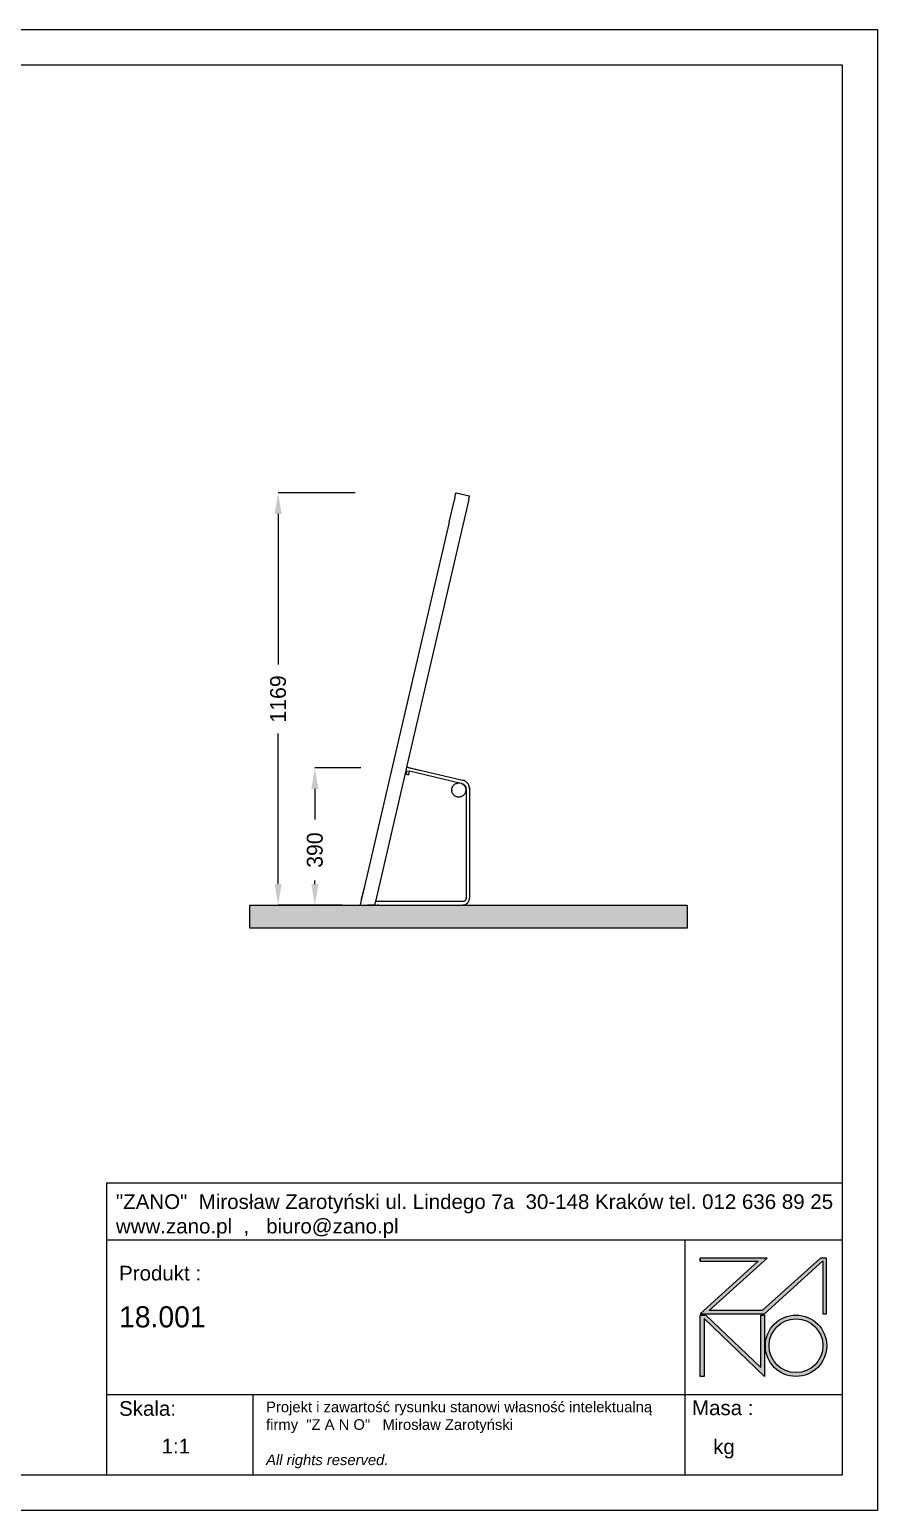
# Model space of a CAD drawing. Header units: millimetres. Extents: x 462 to 6402, y 441 to 4641.
# Drawn here: x 3998 to 6402, y 441 to 4641 of the extents above; entities that cross this region are included whole.
import ezdxf

# ---------------------------------------------------------------- set-up
doc = ezdxf.new("R2010")
doc.units = ezdxf.units.MM
doc.header["$PDSIZE"] = -1
doc.layers.add('tabelka', color=7, linetype='Continuous')
doc.layers.add('WYMIAR', color=7, linetype='Continuous')
doc.layers.add('wymiary', color=255, linetype='Continuous', lineweight=40)
doc.dimstyles.get("Standard").update_dxf_attribs({"dimtxt": 0.18, "dimasz": 0.18, "dimexe": 0.18, "dimexo": 0.0625, "dimgap": 0.09, "dimtad": 0, "dimtih": 1, "dimtoh": 1, "dimdec": 4, "dimzin": 0, "dimdsep": 46, "dimtxsty": 'Standard', "dimcen": 0.09, "dimadec": 0, "dimazin": 0, "dimtfac": 1, "dimtdec": 4, "dimtofl": 0, "dimtmove": 0, "dimatfit": 3, "dimfxl": 1, "dimtolj": 1, "dimtzin": 0, "dimarcsym": 0})

# ---------------------------------------------------------------- blocks, each defined once
blk = doc.blocks.new('zano')
at = {"layer": 'Defpoints', "lineweight": 5}
for points in [[(6270.2, 3716.2), (6270.2, 3707.4), (6434.8, 3707.4), (6270.2, 3558.4), (6452.4, 3558.4), (6617.9, 3708.2), (6617.9, 3558.4), (6628.6, 3558.4), (6628.6, 3716.2), (6610.7, 3716.2), (6446.1, 3567.2), (6295.4, 3567.2), (6459.9, 3716.2), (6270.2, 3716.2), (6270.2, 3707.4)], [(6270.2, 3554.4), (6286.2, 3554.4), (6441.7, 3405.6), (6441.7, 3554.4), (6452.4, 3554.4), (6452.4, 3380.5), (6281, 3544.6), (6281, 3380.5), (6270.2, 3380.5)]]:
    blk.add_hatch(color=251, dxfattribs=at).paths.add_polyline_path(points)
h = blk.add_hatch(color=251, dxfattribs=at)
h.paths.add_polyline_path([(6454.7, 3467.4, 1), (6628.6, 3467.4, 1)])
h.paths.add_polyline_path([(6617.9, 3467.4, -1), (6465.4, 3467.4, -1)], flags=16)
at = {"layer": 'Defpoints', "color": 251, "lineweight": 5}
blk.add_lwpolyline([(6434.8, 3707.4), (6270.2, 3558.4), (6452.4, 3558.4), (6617.9, 3708.2), (6617.9, 3558.4), (6628.6, 3558.4), (6628.6, 3716.2), (6610.7, 3716.2), (6446.1, 3567.2), (6295.4, 3567.2), (6459.9, 3716.2), (6270.2, 3716.2), (6270.2, 3707.4), (6432.1, 3707.4)], dxfattribs=at)
for points in [[(6270.2, 3716.2), (6270.2, 3707.4), (6434.8, 3707.4), (6270.2, 3558.4), (6452.4, 3558.4), (6617.9, 3708.2), (6617.9, 3558.4), (6628.6, 3558.4), (6628.6, 3716.2), (6610.7, 3716.2), (6446.1, 3567.2), (6295.4, 3567.2), (6459.9, 3716.2), (6270.2, 3716.2), (6270.2, 3707.4)], [(6270.2, 3554.4), (6286.2, 3554.4), (6441.7, 3405.6), (6441.7, 3554.4), (6452.4, 3554.4), (6452.4, 3380.5), (6281, 3544.6), (6281, 3380.5), (6270.2, 3380.5)]]:
    blk.add_lwpolyline(points, close=True, dxfattribs=at)
for radius in [87, 76.3]:
    blk.add_circle((6541.7, 3467.4), radius, dxfattribs=at)
blk = doc.blocks.new('TABELA')
at = {"layer": 'tabelka', "lineweight": 5}
for p, q in [((4587.4, 3929.4), (6672.4, 3929.4)), ((4587.4, 3767.6), (4587.4, 3929.4)), ((4587.4, 3929.4), (6672.4, 3929.4)), ((6226.5, 3767.6), (6226.5, 3329)), ((4587.4, 3329), (6672.4, 3329)), ((5001.6, 3329), (5001.6, 3100.4)), ((6226.5, 3329), (6226.5, 3100.4))]:
    blk.add_line(p, q, dxfattribs=at)
blk.add_lwpolyline([(4587.4, 3767.6), (6672.4, 3767.6), (6672.4, 3100.4), (4587.4, 3100.4)], close=True, dxfattribs=at)
blk.add_blockref('zano', (0, 0))
at = {"layer": 'tabelka', "lineweight": 5, "attachment_point": 1}
for s, insert, char_height, width in [('{\\fArial|b0|i0|c238|p34;"ZANO"  Mirosław Zarotyński ul. Lindego 7a  30-148 Kraków tel. 012 636 89 25\\Pwww.zano.pl  ,   biuro@zano.pl}', (4613, 3896.9), 41.595, 2040.38), ('{\\fArial|b0|i0|c238|p34;Produkt : }', (4622, 3694.1), 41.595, 265.273), ('{\\fCentury Gothic|b0|i0|c238|p34;18.001}', (4622, 3579.5), 60, 849.376), ('{\\fArial|b0|i0|c238|p34;Skala: }', (4622, 3310.3), 41.595, 191.675), ('{\\fArial|b0|i0|c238|p34;Masa :}', (6246.7, 3312.2), 41.595, 200.457), ('{\\fArial|b0|i0|c238|p34;1:1}', (4742.5, 3203.5), 41.595, 42.482), ('{\\fArial|b0|i0|c238|p34;kg}', (6306.7, 3201.8), 41.595, 42.482)]:
    blk.add_mtext(s, dxfattribs=dict(at, insert=insert, char_height=char_height, width=width))
at = {"layer": 'tabelka', "color": 1, "lineweight": 5, "insert": (5038.9, 3308.9), "char_height": 30, "width": 1186.12, "attachment_point": 1}
blk.add_mtext('{\\fArial|b0|i0|c0|p34;Projekt i zawartość rysunku stanowi własność intelektualną firmy \\fArial|b0|i0|c238|p34; "Z A N O"   Mirosław Zarotyński\\fArial|b0|i1|c238|p34;\\P\\PAll rights reserved.}', dxfattribs=at)
blk = doc.blocks.new('*D23')
at = {"layer": 'Defpoints', "color": 0, "transparency": 16777216}
for p in [(4806.7, 2547.7), (5036.9, 2547.7), (4983.8, 2157.8)]:
    blk.add_point(p, dxfattribs=at)
at = {"layer": 'WYMIAR', "color": 0, "lineweight": -2, "transparency": 16777216}
for p, q in [((4936.9, 2547.7), (4806.5, 2547.7)), ((4883.8, 2157.8), (4806.5, 2157.8))]:
    blk.add_line(p, q, dxfattribs=at)
at = {"layer": 'WYMIAR', "color": 0, "transparency": 16777216}
for p, q in [((4806.7, 2487.7), (4806.7, 2400.3)), ((4806.7, 2217.8), (4806.7, 2227.8))]:
    blk.add_line(p, q, dxfattribs=at)
for points in [[(4796.7, 2487.7), (4816.7, 2487.7), (4806.7, 2547.7)], [(4796.7, 2217.8), (4816.7, 2217.8), (4806.7, 2157.8)]]:
    blk.add_solid(points, dxfattribs=at)
at = {"layer": 'WYMIAR', "color": 0, "transparency": 16777216, "insert": (4806.7, 2314), "char_height": 45, "attachment_point": 5, "rotation": 90}
blk.add_mtext('\\A1;390', dxfattribs=at)
blk = doc.blocks.new('*D24')
at = {"layer": 'Defpoints', "color": 0, "transparency": 16777216}
for p in [(4702.5, 3327.3), (5020.8, 3327.3), (4935.8, 2157.9)]:
    blk.add_point(p, dxfattribs=at)
at = {"layer": 'WYMIAR', "color": 0, "lineweight": -2, "transparency": 16777216}
for p, q in [((4920.8, 3327.3), (4702.4, 3327.3)), ((4835.8, 2157.9), (4702.4, 2157.9))]:
    blk.add_line(p, q, dxfattribs=at)
at = {"layer": 'WYMIAR', "color": 0, "transparency": 16777216}
for p, q in [((4702.5, 3267.3), (4702.5, 2840.1)), ((4702.5, 2217.9), (4702.5, 2645.1))]:
    blk.add_line(p, q, dxfattribs=at)
for points in [[(4692.5, 3267.3), (4712.5, 3267.3), (4702.5, 3327.3)], [(4692.5, 2217.9), (4712.5, 2217.9), (4702.5, 2157.9)]]:
    blk.add_solid(points, dxfattribs=at)
at = {"layer": 'WYMIAR', "color": 0, "transparency": 16777216, "insert": (4702.5, 2742.6), "char_height": 45, "attachment_point": 5, "rotation": 90}
blk.add_mtext('\\A1;1169', dxfattribs=at)

msp = doc.modelspace()

# ---------------------------------------------------------------- hatches: boundary and pattern name
at = {"layer": 'wymiary'}
h = msp.add_hatch(color=256, dxfattribs=at)
h.dxf.hatch_style = 1
h.set_gradient(color1=(173, 173, 173), one_color=1, tint=1)
h.paths.add_polyline_path([(5862.9, 2157.8), (5862.9, 2092.4), (4622.2, 2092.4), (4622.2, 2157.8)])

# ---------------------------------------------------------------- linework, layer by layer
for p, q in [((5204.5, 3317.8), (5206.6, 3326.5)), ((5206.6, 3326.5), (5206.7, 3326.8)), ((5206.7, 3326.8), (5206.9, 3327)), ((5206.9, 3327), (5207.1, 3327.2)), ((5207.1, 3327.2), (5207.4, 3327.3)), ((5207.4, 3327.3), (5207.7, 3327.3)), ((5207.7, 3327.3), (5244.7, 3318.7)), ((5244.7, 3318.7), (5245, 3318.6)), ((5245, 3318.6), (5245.2, 3318.4)), ((5245.2, 3318.4), (5245.4, 3318.1)), ((5245.4, 3318.1), (5245.5, 3317.8)), ((5187.5, 3244.4), (5201.3, 3304)), ((5202.2, 3308), (5201.3, 3304)), ((5202.3, 3308), (5202.2, 3308)), ((5203.4, 3312.9), (5202.3, 3308)), ((5203.4, 3312.9), (5204.5, 3317.8)), ((5243.4, 3308.7), (5226.4, 3235.4)), ((5243.4, 3308.7), (5245.4, 3317.5)), ((5245.5, 3317.8), (5245.4, 3317.5)), ((5187.5, 3244.4), (4945.5, 2203.4)), ((5226.4, 3235.4), (5067, 2549.6)), ((5064.7, 2539.8), (4978.2, 2167.8)), ((5067, 2549.6), (5064.7, 2539.8)), ((5067.8, 2539.1), (5064.7, 2539.8)), ((5067.8, 2539.1), (5065.7, 2530.4)), ((5065.7, 2530), (5065.7, 2530.4)), ((5065.8, 2529.7), (5065.7, 2530)), ((5065.9, 2529.5), (5065.8, 2529.7)), ((5066.2, 2529.3), (5065.9, 2529.5)), ((5066.5, 2529.2), (5066.2, 2529.3)), ((5066.5, 2529.2), (5071.8, 2527.9)), ((5067, 2549.6), (5070.1, 2548.9)), ((5067, 2549.6), (5106.9, 2540.2)), ((5067.8, 2539.1), (5075.1, 2537.4)), ((5070.1, 2548.9), (5077.4, 2547.1)), ((5072.1, 2527.9), (5071.8, 2527.9)), ((5072.4, 2528), (5072.1, 2527.9)), ((5072.7, 2528.1), (5072.4, 2528)), ((5072.9, 2528.4), (5072.7, 2528.1)), ((5073, 2528.6), (5072.9, 2528.4)), ((5073, 2528.6), (5075.1, 2537.4)), ((5216.8, 2504.2), (5075.1, 2537.4)), ((5077.4, 2547.1), (5225.8, 2512.4)), ((5194.7, 2484.3), (5194.8, 2486.4)), ((5194.7, 2484.3), (5194.8, 2482.2)), ((5194.8, 2486.4), (5195.2, 2488.5)), ((5195.2, 2480.1), (5194.8, 2482.2)), ((5195.2, 2488.5), (5195.7, 2490.5)), ((5195.7, 2478.1), (5195.2, 2480.1)), ((5196.5, 2492.4), (5195.7, 2490.5)), ((5196.5, 2476.2), (5195.7, 2478.1)), ((5196.5, 2492.4), (5197.4, 2494.3)), ((5197.4, 2494.3), (5198.6, 2496.1)), ((5198.6, 2496.1), (5199.9, 2497.7)), ((5199.9, 2497.7), (5201.4, 2499.2)), ((5201.4, 2499.2), (5203, 2500.5)), ((5203, 2500.5), (5204.7, 2501.6)), ((5204.7, 2501.6), (5206.6, 2502.6)), ((5206.6, 2502.6), (5208.6, 2503.3)), ((5208.6, 2503.3), (5210.6, 2503.9)), ((5210.6, 2503.9), (5212.6, 2504.2)), ((5214.7, 2504.3), (5212.6, 2504.2)), ((5214.7, 2504.3), (5216.8, 2504.2)), ((5221.5, 2503.1), (5216.8, 2504.2)), ((5221.5, 2503.1), (5222.9, 2502.6)), ((5224.1, 2502.5), (5221.5, 2503.1)), ((5222.9, 2502.6), (5224.7, 2501.6)), ((5224.1, 2502.5), (5224.8, 2502.3)), ((5224.7, 2501.6), (5226.5, 2500.5)), ((5224.8, 2502.3), (5225.5, 2502)), ((5225.5, 2502), (5226.1, 2501.8)), ((5227.9, 2511.8), (5225.8, 2512.4)), ((5229, 2511.6), (5225.8, 2512.4)), ((5226.1, 2501.8), (5226.7, 2501.5)), ((5226.5, 2500.5), (5228.1, 2499.2)), ((5226.7, 2501.5), (5227.3, 2501.2)), ((5227.3, 2501.2), (5227.9, 2500.8)), ((5229, 2511.4), (5227.9, 2511.8)), ((5228.4, 2500.5), (5227.9, 2500.8)), ((5228.1, 2499.2), (5229.6, 2497.7)), ((5228.4, 2500.5), (5228.5, 2500.5)), ((5228.5, 2500.5), (5229.1, 2500.1)), ((5230.1, 2511), (5229, 2511.4)), ((5229.2, 2500), (5229.1, 2500.1)), ((5229.2, 2500), (5229.9, 2499.3)), ((5229.2, 2500), (5229.6, 2499.7)), ((5229.6, 2499.7), (5230.1, 2499.2)), ((5229.6, 2497.7), (5230.9, 2496.1)), ((5229.9, 2499.3), (5230.7, 2498.7)), ((5231.1, 2510.5), (5230.1, 2511)), ((5230.1, 2499.2), (5230.6, 2498.8)), ((5230.6, 2498.8), (5231.1, 2498.3)), ((5230.7, 2498.7), (5231.4, 2498)), ((5230.9, 2496.1), (5232.1, 2494.3)), ((5232.1, 2510), (5231.1, 2510.5)), ((5231.1, 2498.3), (5231.6, 2497.8)), ((5231.4, 2498), (5232, 2497.2)), ((5231.6, 2497.8), (5232, 2497.2)), ((5232, 2497.2), (5232.4, 2496.7)), ((5232.4, 2496.7), (5232, 2497.2)), ((5233.1, 2509.4), (5232.1, 2510)), ((5232.1, 2494.3), (5233, 2492.4)), ((5232.4, 2496.7), (5232.8, 2496.1)), ((5232.8, 2496.1), (5233.2, 2495.5)), ((5233, 2492.4), (5233.8, 2490.5)), ((5233.8, 2478.1), (5233, 2476.2)), ((5234, 2508.8), (5233.1, 2509.4)), ((5233.2, 2495.5), (5233.5, 2495)), ((5233.5, 2495), (5233.9, 2494.3)), ((5233.8, 2490.5), (5234.3, 2488.5)), ((5234.3, 2480.1), (5233.8, 2478.1)), ((5233.9, 2494.3), (5234.1, 2493.7)), ((5235, 2508.2), (5234, 2508.8)), ((5234.1, 2493.7), (5234.4, 2493.1)), ((5234.3, 2488.5), (5234.6, 2486.4)), ((5234.6, 2482.2), (5234.3, 2480.1)), ((5234.4, 2493.1), (5234.6, 2492.4)), ((5234.6, 2492.4), (5234.8, 2491.8)), ((5234.6, 2486.4), (5234.7, 2484.3)), ((5234.7, 2484.3), (5234.6, 2482.2)), ((5234.8, 2491.8), (5235, 2491.1)), ((5235.9, 2507.5), (5235, 2508.2)), ((5235, 2491.1), (5235.1, 2490.4)), ((5235.1, 2490.4), (5235.2, 2489.8)), ((5235.2, 2489.8), (5235.3, 2489.1)), ((5235.3, 2489.1), (5235.4, 2487.6)), ((5235.4, 2487.6), (5235.4, 2177.7)), ((5236.7, 2506.7), (5235.9, 2507.5)), ((5237.6, 2506), (5236.7, 2506.7)), ((5238.4, 2505.2), (5237.6, 2506)), ((5239.1, 2504.3), (5238.4, 2505.2)), ((5239.8, 2503.5), (5239.1, 2504.3)), ((5240.5, 2502.6), (5239.8, 2503.5)), ((5241.2, 2501.7), (5240.5, 2502.6)), ((5241.8, 2500.7), (5241.2, 2501.7)), ((5242.3, 2499.7), (5241.8, 2500.7)), ((5242.9, 2498.7), (5242.3, 2499.7)), ((5243.3, 2497.7), (5242.9, 2498.7)), ((5243.7, 2496.6), (5243.3, 2497.7)), ((5244.1, 2495.6), (5243.7, 2496.6)), ((5244.5, 2494.5), (5244.1, 2495.6)), ((5244.7, 2493.4), (5244.5, 2494.5)), ((5245, 2492.3), (5244.7, 2493.4)), ((5245.2, 2491.2), (5245, 2492.3)), ((5245.3, 2490), (5245.2, 2491.2)), ((5245.4, 2488.9), (5245.3, 2490)), ((5245.4, 2491.1), (5245.4, 2487.8)), ((5245.4, 2487.8), (5245.4, 2488.9)), ((5245.4, 2487.8), (5245.4, 2177.8)), ((5197.4, 2474.3), (5196.5, 2476.2)), ((5198.6, 2472.5), (5197.4, 2474.3)), ((5199.9, 2470.9), (5198.6, 2472.5)), ((5201.4, 2469.4), (5199.9, 2470.9)), ((5203, 2468.1), (5201.4, 2469.4)), ((5204.7, 2467), (5203, 2468.1)), ((5206.6, 2466), (5204.7, 2467)), ((5208.6, 2465.3), (5206.6, 2466)), ((5210.6, 2464.7), (5208.6, 2465.3)), ((5212.6, 2464.4), (5210.6, 2464.7)), ((5214.7, 2464.3), (5212.6, 2464.4)), ((5216.8, 2464.4), (5214.7, 2464.3)), ((5218.9, 2464.7), (5216.8, 2464.4)), ((5220.9, 2465.3), (5218.9, 2464.7)), ((5222.9, 2466), (5220.9, 2465.3)), ((5224.7, 2467), (5222.9, 2466)), ((5226.5, 2468.1), (5224.7, 2467)), ((5228.1, 2469.4), (5226.5, 2468.1)), ((5229.6, 2470.9), (5228.1, 2469.4)), ((5230.9, 2472.5), (5229.6, 2470.9)), ((5232.1, 2474.3), (5230.9, 2472.5)), ((5233, 2476.2), (5232.1, 2474.3)), ((4945.5, 2203.4), (4939.1, 2176)), ((4945.5, 2203.4), (4939.4, 2177.3)), ((4939.1, 2176), (4935.1, 2158.8)), ((4935.1, 2158.5), (4935.1, 2158.8)), ((4935.2, 2158.2), (4935.1, 2158.5)), ((4935.4, 2158), (4935.2, 2158.2)), ((4935.6, 2157.8), (4935.4, 2158)), ((4935.9, 2157.8), (4935.6, 2157.8)), ((4935.9, 2157.8), (4955.6, 2157.8)), ((4938.6, 2174), (4939.2, 2176.3)), ((4939.2, 2176.3), (4939.1, 2176)), ((4939.4, 2177.3), (4939.2, 2176.3)), ((4957.2, 2157.8), (4955.6, 2157.8)), ((4957.7, 2157.8), (4957.2, 2157.8)), ((4974.9, 2157.8), (4957.7, 2157.8)), ((4975.2, 2157.8), (4974.9, 2157.8)), ((4975.9, 2157.8), (4974.9, 2157.8)), ((4975.5, 2158), (4975.2, 2157.8)), ((4975.8, 2158.2), (4975.5, 2158)), ((4976, 2158.5), (4975.8, 2158.2)), ((4978.2, 2157.8), (4975.9, 2157.8)), ((4976.1, 2158.8), (4976, 2158.5)), ((4978.2, 2167.8), (4976.1, 2158.8)), ((5225.4, 2167.8), (4978.2, 2167.8)), ((4978.2, 2157.8), (4980.4, 2157.8)), ((4980.4, 2157.8), (4983.7, 2157.8)), ((4986.9, 2157.8), (4983.7, 2157.8)), ((4986.9, 2157.8), (4994.6, 2157.9)), ((4991.3, 2157.8), (4994.6, 2157.8)), ((4994.6, 2157.8), (4994.6, 2157.9)), ((4994.6, 2157.8), (5225.4, 2157.8)), ((5226.2, 2167.8), (5225.4, 2167.8)), ((5225.4, 2157.8), (5226.4, 2157.8)), ((5228.7, 2157.8), (5225.4, 2157.8)), ((5226.2, 2167.8), (5226.8, 2167.8)), ((5226.4, 2157.8), (5227.5, 2157.9)), ((5227.3, 2167.8), (5226.8, 2167.8)), ((5227.8, 2167.9), (5227.3, 2167.8)), ((5227.5, 2157.9), (5228.5, 2158)), ((5228.3, 2168), (5227.8, 2167.9)), ((5228.8, 2168.2), (5228.3, 2168)), ((5228.5, 2158), (5229.6, 2158.2)), ((5229.2, 2168.3), (5228.8, 2168.2)), ((5229.7, 2168.5), (5229.2, 2168.3)), ((5229.6, 2158.2), (5230.6, 2158.5)), ((5230.2, 2168.7), (5229.7, 2168.5)), ((5230.6, 2169), (5230.2, 2168.7)), ((5231.1, 2169.2), (5230.6, 2169)), ((5230.6, 2158.5), (5231.6, 2158.8)), ((5231.5, 2169.5), (5231.1, 2169.2)), ((5231.9, 2169.8), (5231.5, 2169.5)), ((5231.6, 2158.8), (5232.6, 2159.1)), ((5232.3, 2170.2), (5231.9, 2169.8)), ((5232.7, 2170.5), (5232.3, 2170.2)), ((5232.6, 2159.1), (5233.5, 2159.5)), ((5233, 2170.9), (5232.7, 2170.5)), ((5233.3, 2171.3), (5233, 2170.9)), ((5233.7, 2171.7), (5233.3, 2171.3)), ((5233.5, 2159.5), (5234.5, 2160)), ((5233.9, 2172.1), (5233.7, 2171.7)), ((5234.2, 2172.5), (5233.9, 2172.1)), ((5234.4, 2173), (5234.2, 2172.5)), ((5234.7, 2173.5), (5234.4, 2173)), ((5234.5, 2160), (5235.4, 2160.5)), ((5234.8, 2173.9), (5234.7, 2173.5)), ((5235, 2174.4), (5234.8, 2173.9)), ((5235.1, 2174.9), (5235, 2174.4)), ((5235.2, 2175.4), (5235.1, 2174.9)), ((5235.3, 2175.9), (5235.2, 2175.4)), ((5235.4, 2176.4), (5235.3, 2175.9)), ((5235.4, 2177.7), (5235.4, 2176.9)), ((5235.4, 2176.9), (5235.4, 2176.4)), ((5235.4, 2160.5), (5236.3, 2161)), ((5236.3, 2161), (5237.2, 2161.6)), ((5237.2, 2161.6), (5238, 2162.2)), ((5238, 2162.2), (5238.8, 2162.9)), ((5238.8, 2162.9), (5239.5, 2163.6)), ((5239.5, 2163.6), (5240.3, 2164.4)), ((5240.3, 2164.4), (5240.9, 2165.2)), ((5240.9, 2165.2), (5241.6, 2166)), ((5241.6, 2166), (5242.2, 2166.9)), ((5242.2, 2166.9), (5242.7, 2167.8)), ((5242.7, 2167.8), (5243.2, 2168.7)), ((5243.2, 2168.7), (5243.7, 2169.6)), ((5243.7, 2169.6), (5244.1, 2170.6)), ((5244.1, 2170.6), (5244.4, 2171.6)), ((5244.4, 2171.6), (5244.7, 2172.6)), ((5244.7, 2172.6), (5245, 2173.6)), ((5245, 2173.6), (5245.2, 2174.6)), ((5245.2, 2174.6), (5245.3, 2175.7)), ((5245.3, 2175.7), (5245.4, 2176.7)), ((5245.4, 2176.7), (5245.4, 2177.8)), ((5245.4, 2174.5), (5245.4, 2177.8))]:
    msp.add_line(p, q)
for points in [[(5862.9, 2092.4), (4622.2, 2092.4), (4622.2, 2157.8), (5862.9, 2157.8)], [(5862.9, 2157.8), (5862.9, 2092.4)]]:
    msp.add_lwpolyline(points)
at = {"layer": 'tabelka', "lineweight": 5}
for points in [[(461.9, 4641.1), (6401.9, 4641.1), (6401.9, 441.1), (461.9, 441.1)], [(561.9, 4541.1), (6301.9, 4541.1), (6301.9, 541.1), (561.9, 541.1)]]:
    msp.add_lwpolyline(points, close=True, dxfattribs=at)

# ---------------------------------------------------------------- block references
msp.add_blockref('TABELA', (-370.5, -2559.3))

# ---------------------------------------------------------------- dimensions: what is measured, and where the dimension line sits
at = {"layer": 'WYMIAR', "color": 7}
dim = msp.add_linear_dim(base=(4702.5, 3327.3), p1=(4935.8, 2157.9), p2=(5020.8, 3327.3), angle=90, dimstyle='Standard', override={"dimtxt": 45, "dimasz": 60, "dimexo": 100, "dimgap": 30, "dimdec": 0, "dimlwd": 65535}, dxfattribs=at)
dim.commit()
dim.dimension.update_dxf_attribs({"geometry": '*D24', "text_midpoint": (4702.5, 2742.6), "text_rotation": 90})
dim = msp.add_linear_dim(base=(4806.7, 2547.7), p1=(4983.8, 2157.8), p2=(5036.9, 2547.7), angle=90, dimstyle='Standard', override={"dimtxt": 45, "dimasz": 60, "dimexo": 100, "dimgap": 30, "dimdec": 0, "dimlwd": 65535}, dxfattribs=at)
dim.commit()
dim.dimension.update_dxf_attribs({"geometry": '*D23', "text_midpoint": (4806.7, 2314), "dimtype": 160, "text_rotation": 90})

doc.saveas('drawing.dxf')
